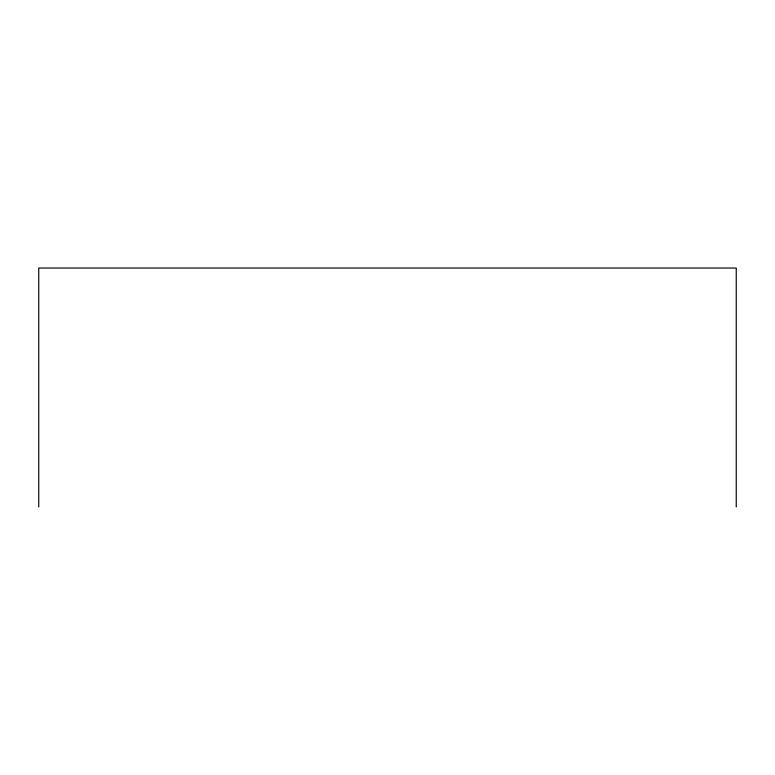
<?xml version="1.0" encoding="UTF-8"?>
<svg xmlns="http://www.w3.org/2000/svg" width="775" height="775" viewBox="0 0 775 775"><rect width="100%" height="100%" fill="white"/><g stroke="black" fill="none" stroke-linecap="round" stroke-linejoin="round"><path stroke-width="1.16" d="M736.25 506.957L736.25 268.043L38.75 268.043L38.75 506.957"/></g></svg>
